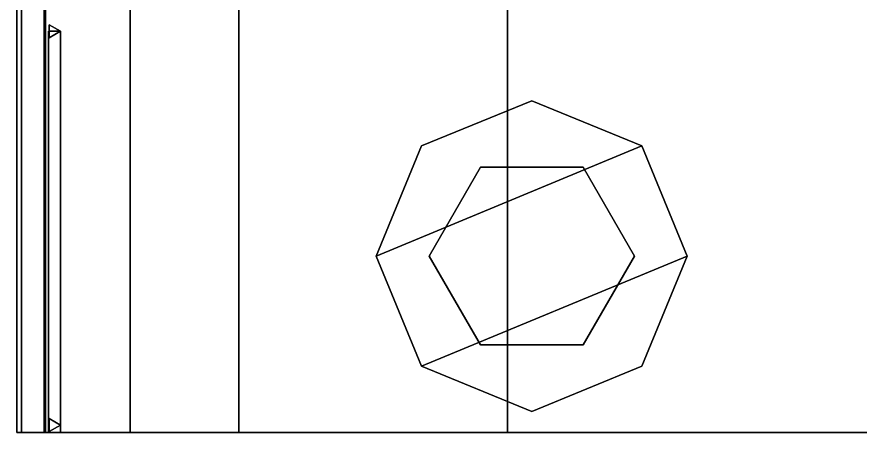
# Model space of a CAD drawing. Header units: millimetres. Extents: x -30 to 5.9, y -44.5 to 49.
# Drawn here: x -5.75 to -0.17, y -9.53 to -6.77 of the extents above; entities that cross this region are included whole.
import ezdxf

# ---------------------------------------------------------------- set-up
doc = ezdxf.new("R2010")
doc.units = ezdxf.units.MM
doc.layers.add('r2', color=6, linetype='Continuous')

msp = doc.modelspace()

# ---------------------------------------------------------------- linework, layer by layer
for points in [[(-5.75, -9.53, 0.33), (-5.75, -0.7, 0.33), (-5.72, -0.7, -1.05), (-5.72, -9.53, -1.05)], [(-5.57, -9.53, 4.45), (-5.57, -0.7, 4.45), (-5.75, -0.7, 0.33), (-5.75, -9.53, 0.33)], [(-5.72, -9.53, -1.05), (-5.72, -0.7, -1.05), (-5.56, -0.7, -1.75), (-5.56, -9.53, -1.75)], [(5.57, -9.53, 4.45), (5.57, -0.7, 4.45), (-5.57, -0.7, 4.45), (-5.57, -9.53, 4.45)], [(-5.56, -9.53, -1.75), (-5.56, -0.7, -1.75), (-5, -0.7, -2.62), (-5, -9.53, -2.62)], [(-5, -9.53, -2.62), (-5, -0.7, -2.62), (-4.28, -0.7, -3.02), (-4.28, -9.53, -3.02)], [(-4.28, -0.7, -3.02), (-2.5, -0.7, -3.32), (-2.5, -9.53, -3.32), (-4.28, -9.53, -3.02)], [(-2.5, -9.53, -3.32), (-2.5, -0.7, -3.32), (0, -0.7, -3.42), (0, -9.53, -3.42)], [(-1.61, -7.63, 6.01), (-3.37, -8.36, 6.01), (-3.07, -7.63, 6.01), (-2.34, -7.33, 6.01)], [(-2.34, -7.33, 6.01), (-3.07, -7.63, 6.01), (-3.37, -8.36, 6.01), (-1.61, -7.63, 6.01)], [(-2.34, -7.33, 6.01), (-3.07, -7.63, 6.01), (-3.07, -7.63, 7.18), (-2.34, -7.33, 7.18)], [(-2.34, -7.33, 7.18), (-3.07, -7.63, 7.18), (-3.07, -7.63, 6.01), (-2.34, -7.33, 6.01)], [(-2.34, -7.33, 7.18), (-1.61, -7.63, 7.18), (-1.61, -7.63, 6.01), (-2.34, -7.33, 6.01)], [(-2.34, -7.33, 6.01), (-1.61, -7.63, 6.01), (-1.61, -7.63, 7.18), (-2.34, -7.33, 7.18)], [(-3.37, -8.36, 7.18), (-3.07, -7.63, 7.18), (-3.07, -7.63, 6.01), (-3.37, -8.36, 6.01)], [(-3.37, -8.36, 6.01), (-3.07, -7.63, 6.01), (-3.07, -7.63, 7.18), (-3.37, -8.36, 7.18)], [(-1.31, -8.36, 6.01), (-3.07, -9.09, 6.01), (-3.37, -8.36, 6.01), (-1.61, -7.63, 6.01)], [(-1.61, -7.63, 6.01), (-3.37, -8.36, 6.01), (-3.07, -9.09, 6.01), (-1.31, -8.36, 6.01)], [(-1.31, -8.36, 6.01), (-1.61, -7.63, 6.01), (-1.61, -7.63, 7.18), (-1.31, -8.36, 7.18)], [(-1.31, -8.36, 7.18), (-1.61, -7.63, 7.18), (-1.61, -7.63, 6.01), (-1.31, -8.36, 6.01)], [(-2.68, -7.7711, 4.45), (-3.02, -8.36, 4.45), (-3.02, -8.36, 6.01), (-2.68, -7.7711, 6.01)], [(-2, -7.7711, 4.45), (-2.68, -7.7711, 4.45), (-2.68, -7.7711, 6.01), (-2, -7.7711, 6.01)], [(-1.66, -8.36, 4.45), (-2, -7.7711, 4.45), (-2, -7.7711, 6.01), (-1.66, -8.36, 6.01)], [(-3.37, -8.36, 6.01), (-3.07, -9.09, 6.01), (-3.07, -9.09, 7.18), (-3.37, -8.36, 7.18)], [(-3.37, -8.36, 7.18), (-3.07, -9.09, 7.18), (-3.07, -9.09, 6.01), (-3.37, -8.36, 6.01)], [(-1.61, -9.09, 6.01), (-2.34, -9.39, 6.01), (-3.07, -9.09, 6.01), (-1.31, -8.36, 6.01)], [(-1.31, -8.36, 6.01), (-3.07, -9.09, 6.01), (-2.34, -9.39, 6.01), (-1.61, -9.09, 6.01)], [(-3.02, -8.36, 4.45), (-2.68, -8.9489, 4.45), (-2.68, -8.9489, 6.01), (-3.02, -8.36, 6.01)], [(-2, -8.9489, 4.45), (-1.66, -8.36, 4.45), (-1.66, -8.36, 6.01), (-2, -8.9489, 6.01)], [(-1.31, -8.36, 7.18), (-1.61, -9.09, 7.18), (-1.61, -9.09, 6.01), (-1.31, -8.36, 6.01)], [(-1.31, -8.36, 6.01), (-1.61, -9.09, 6.01), (-1.61, -9.09, 7.18), (-1.31, -8.36, 7.18)], [(-2.68, -8.9489, 4.45), (-2, -8.9489, 4.45), (-2, -8.9489, 6.01), (-2.68, -8.9489, 6.01)], [(-2.34, -9.39, 7.18), (-3.07, -9.09, 7.18), (-3.07, -9.09, 6.01), (-2.34, -9.39, 6.01)], [(-2.34, -9.39, 6.01), (-3.07, -9.09, 6.01), (-3.07, -9.09, 7.18), (-2.34, -9.39, 7.18)], [(-2.34, -9.39, 6.01), (-1.61, -9.09, 6.01), (-1.61, -9.09, 7.18), (-2.34, -9.39, 7.18)], [(-2.34, -9.39, 7.18), (-1.61, -9.09, 7.18), (-1.61, -9.09, 6.01), (-2.34, -9.39, 6.01)]]:
    msp.add_3dface(points)
at = {"layer": 'r2'}
for points in [[(-5.535, -6.8267, 4.45), (-5.46, -6.87, 4.45), (-5.46, -6.87, 5.73), (-5.535, -6.8267, 5.73)], [(-5.535, -6.9133, 4.45), (-5.535, -6.8267, 4.45), (-5.535, -6.8267, 5.73), (-5.535, -6.9133, 5.73)], [(-5.54, -9.53, 5.73), (-5.54, -6.87, 5.73), (-5.46, -6.87, 5.73), (-5.46, -9.53, 5.73)], [(-5.46, -9.53, 5.73), (-5.46, -6.87, 5.73), (-5.54, -6.87, 5.73), (-5.54, -9.53, 5.73)], [(-5.46, -6.87, 4.45), (-5.535, -6.9133, 4.45), (-5.535, -6.9133, 5.73), (-5.46, -6.87, 5.73)], [(-5.535, -9.5233, 4.45), (-5.535, -9.4367, 4.45), (-5.535, -9.4367, 5.73), (-5.535, -9.5233, 5.73)], [(-5.535, -9.4367, 4.45), (-5.46, -9.48, 4.45), (-5.46, -9.48, 5.73), (-5.535, -9.4367, 5.73)], [(-5.46, -9.48, 4.45), (-5.535, -9.5233, 4.45), (-5.535, -9.5233, 5.73), (-5.46, -9.48, 5.73)]]:
    msp.add_3dface(points, dxfattribs=at)

doc.saveas('drawing.dxf')
